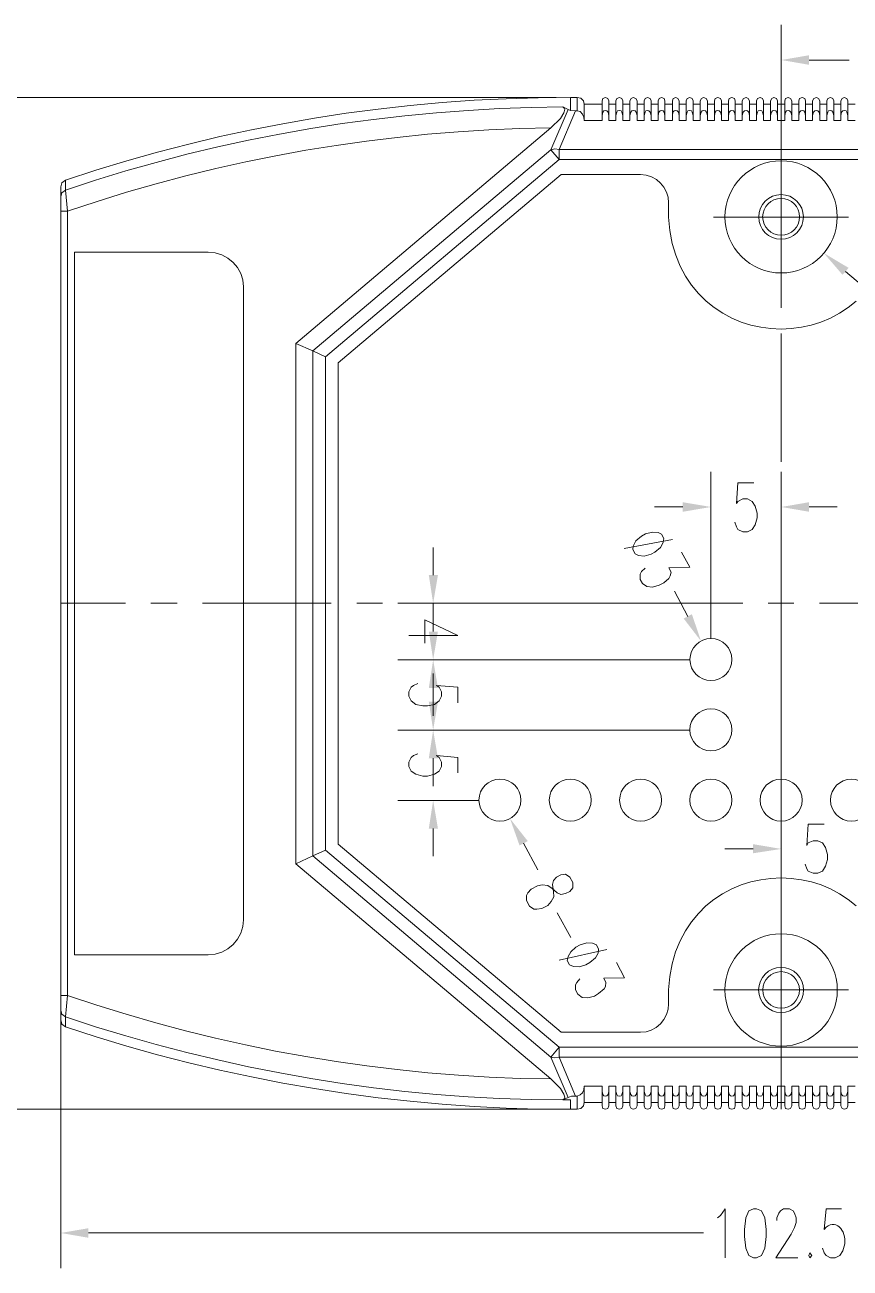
# Model space of a CAD drawing. Header units: millimetres. Extents: x 0 to 204, y 0 to 288.
# Drawn here: x 103.5 to 143.7, y 108.3 to 169 of the extents above; entities that cross this region are included whole.
import ezdxf

# ---------------------------------------------------------------- set-up
doc = ezdxf.new("R2010")
doc.units = ezdxf.units.MM

msp = doc.modelspace()

# ---------------------------------------------------------------- hatches: boundary and pattern name
h = msp.add_hatch(color=0)
h.dxf.hatch_style = 2
h.paths.add_polyline_path([(141.689667, 167.491833), (141.689667, 167.026167), (140.335, 167.259)])
h = msp.add_hatch(color=0)
h.dxf.hatch_style = 2
h.paths.add_polyline_path([(143.615833, 157.120167), (143.3195, 156.7815), (142.409333, 157.839833)])
h = msp.add_hatch(color=0)
h.dxf.hatch_style = 2
h.paths.add_polyline_path([(135.530167, 145.690167), (135.530167, 145.2245), (136.906, 145.457333)])
h = msp.add_hatch(color=0)
h.dxf.hatch_style = 2
h.paths.add_polyline_path([(141.689667, 145.690167), (141.689667, 145.2245), (140.335, 145.457333)])
h = msp.add_hatch(color=0)
h.dxf.hatch_style = 2
h.paths.add_polyline_path([(123.592167, 142.134167), (123.147667, 142.134167), (123.359333, 140.758333)])
h = msp.add_hatch(color=0)
h.dxf.hatch_style = 2
h.paths.add_polyline_path([(135.974667, 140.229167), (135.5725, 140.0175), (136.419167, 138.916833)])
h = msp.add_hatch(color=0)
h.dxf.hatch_style = 2
h.paths.add_polyline_path([(123.592167, 139.3825), (123.147667, 139.3825), (123.359333, 138.006667)])
h = msp.add_hatch(color=0)
h.dxf.hatch_style = 2
h.paths.add_polyline_path([(123.592167, 136.630833), (123.147667, 136.630833), (123.359333, 138.006667)])
h = msp.add_hatch(color=0)
h.dxf.hatch_style = 2
h.paths.add_polyline_path([(123.592167, 135.9535), (123.147667, 135.9535), (123.359333, 134.577667)])
h = msp.add_hatch(color=0)
h.dxf.hatch_style = 2
h.paths.add_polyline_path([(123.592167, 133.201833), (123.147667, 133.201833), (123.359333, 134.577667)])
h = msp.add_hatch(color=0)
h.dxf.hatch_style = 2
h.paths.add_polyline_path([(123.592167, 129.772833), (123.147667, 129.772833), (123.359333, 131.148667)])
h = msp.add_hatch(color=0)
h.dxf.hatch_style = 2
h.paths.add_polyline_path([(127.973667, 129.159), (127.5715, 128.947333), (127.105833, 130.259667)])
h = msp.add_hatch(color=0)
h.dxf.hatch_style = 2
h.paths.add_polyline_path([(138.959167, 129.010833), (138.959167, 128.566333), (140.335, 128.778)])
h = msp.add_hatch(color=0)
h.dxf.hatch_style = 2
h.paths.add_polyline_path([(106.553, 110.278333), (106.553, 109.812667), (105.198333, 110.0455)])

# ---------------------------------------------------------------- linework, layer by layer
at = {"color": 0, "lineweight": 0}
for points in [[(140.335, 163.3855), (140.335, 168.9735)], [(141.689667, 167.259), (143.637, 167.259)], [(129.3495, 165.438667), (98.806, 165.438667)], [(130.048, 165.438667), (128.482132, 165.421405), (126.916838, 165.372792), (125.352777, 165.292817), (123.790604, 165.181475), (122.230978, 165.038757), (120.674557, 164.864655), (119.121996, 164.659162), (117.573954, 164.42227), (116.031088, 164.153971), (114.494055, 163.854257), (112.963513, 163.523121), (111.440119, 163.160555), (109.92453, 162.76655), (108.417403, 162.341101), (106.919396, 161.884198), (105.431167, 161.395833)], [(129.688167, 164.973), (128.144606, 164.947071), (126.601767, 164.89095), (125.060281, 164.80459), (123.520779, 164.687945), (121.983891, 164.540967), (120.45025, 164.363611), (118.920485, 164.15583), (117.395228, 163.917577), (115.87511, 163.648806), (114.360761, 163.349471), (112.852813, 163.019525), (111.351897, 162.658921), (109.858643, 162.267613), (108.373683, 161.845555), (106.897647, 161.392699), (105.431167, 160.909)], [(129.688167, 164.973), (129.751667, 164.9095), (129.772833, 164.846), (129.7305, 164.676667), (129.561167, 164.4015), (129.0955, 163.957)], [(129.942167, 164.846), (129.688167, 164.973)], [(130.048, 165.438667), (130.048, 164.803667)], [(130.048, 165.438667), (130.386667, 165.438667)], [(130.386667, 164.7825), (130.386667, 165.438667)], [(130.725333, 165.1), (130.683, 165.269333), (130.556, 165.396333), (130.386667, 165.438667)], [(130.725333, 165.1), (131.593167, 165.1)], [(130.725333, 165.1), (130.725333, 164.316833)], [(131.931833, 165.269333), (131.868333, 165.375167), (131.7625, 165.438667), (131.6355, 165.375167), (131.593167, 165.269333)], [(131.593167, 165.269333), (131.593167, 164.316833)], [(131.931833, 165.269333), (131.931833, 164.316833)], [(131.931833, 165.1), (132.2705, 165.1)], [(132.609167, 165.269333), (132.566833, 165.375167), (132.439833, 165.438667), (132.312833, 165.375167), (132.2705, 165.269333)], [(132.2705, 165.269333), (132.2705, 164.316833)], [(132.609167, 165.269333), (132.609167, 164.316833)], [(132.609167, 165.1), (132.947833, 165.1)], [(133.307667, 165.269333), (133.244167, 165.375167), (133.117167, 165.438667), (133.011333, 165.375167), (132.947833, 165.269333)], [(132.947833, 165.269333), (132.947833, 164.316833)], [(133.307667, 165.269333), (133.307667, 164.316833)], [(133.307667, 165.1), (133.646333, 165.1)], [(133.985, 165.269333), (133.942667, 165.375167), (133.815667, 165.438667), (133.688667, 165.375167), (133.646333, 165.269333)], [(133.646333, 165.269333), (133.646333, 164.316833)], [(133.985, 165.269333), (133.985, 164.316833)], [(133.985, 165.1), (134.323667, 165.1)], [(134.662333, 165.269333), (134.62, 165.375167), (134.493, 165.438667), (134.387167, 165.375167), (134.323667, 165.269333)], [(134.323667, 165.269333), (134.323667, 164.316833)], [(134.662333, 165.269333), (134.662333, 164.316833)], [(134.662333, 165.1), (135.022167, 165.1)], [(135.360833, 165.269333), (135.297333, 165.375167), (135.1915, 165.438667), (135.0645, 165.375167), (135.022167, 165.269333)], [(135.022167, 165.269333), (135.022167, 164.316833)], [(135.360833, 165.269333), (135.360833, 164.316833)], [(135.360833, 165.1), (135.6995, 165.1)], [(136.038167, 165.269333), (135.995833, 165.375167), (135.868833, 165.438667), (135.741833, 165.375167), (135.6995, 165.269333)], [(135.6995, 165.269333), (135.6995, 164.316833)], [(136.038167, 165.269333), (136.038167, 164.316833)], [(136.038167, 165.1), (136.376833, 165.1)], [(136.736667, 165.269333), (136.673167, 165.375167), (136.546167, 165.438667), (136.440333, 165.375167), (136.376833, 165.269333)], [(136.376833, 165.269333), (136.376833, 164.316833)], [(136.736667, 165.269333), (136.736667, 164.316833)], [(136.736667, 165.1), (137.075333, 165.1)], [(137.414, 165.269333), (137.371667, 165.375167), (137.244667, 165.438667), (137.117667, 165.375167), (137.075333, 165.269333)], [(137.075333, 165.269333), (137.075333, 164.316833)], [(137.414, 165.269333), (137.414, 164.316833)], [(137.414, 165.1), (137.752667, 165.1)], [(138.091333, 165.269333), (138.049, 165.375167), (137.922, 165.438667), (137.795, 165.375167), (137.752667, 165.269333)], [(137.752667, 165.269333), (137.752667, 164.316833)], [(138.091333, 165.269333), (138.091333, 164.316833)], [(138.091333, 165.1), (138.43, 165.1)], [(138.789833, 165.269333), (138.726333, 165.375167), (138.6205, 165.438667), (138.4935, 165.375167), (138.43, 165.269333)], [(138.43, 165.269333), (138.43, 164.316833)], [(138.789833, 165.269333), (138.789833, 164.316833)], [(138.789833, 165.1), (139.1285, 165.1)], [(139.467167, 165.269333), (139.424833, 165.375167), (139.297833, 165.438667), (139.170833, 165.375167), (139.1285, 165.269333)], [(139.1285, 165.269333), (139.1285, 164.316833)], [(139.467167, 165.269333), (139.467167, 164.316833)], [(139.467167, 165.1), (139.805833, 165.1)], [(140.1445, 165.269333), (140.102167, 165.375167), (139.975167, 165.438667), (139.869333, 165.375167), (139.805833, 165.269333)], [(139.805833, 165.269333), (139.805833, 164.316833)], [(140.1445, 165.269333), (140.1445, 164.316833)], [(140.1445, 165.1), (140.504333, 165.1)], [(140.335, 165.438667), (140.335, 157.6705)], [(140.843, 165.269333), (140.7795, 165.375167), (140.673667, 165.438667), (140.546667, 165.375167), (140.504333, 165.269333)], [(140.504333, 165.269333), (140.504333, 164.316833)], [(140.843, 165.269333), (140.843, 164.316833)], [(140.843, 165.1), (141.181667, 165.1)], [(141.520333, 165.269333), (141.478, 165.375167), (141.351, 165.438667), (141.224, 165.375167), (141.181667, 165.269333)], [(141.181667, 165.269333), (141.181667, 164.316833)], [(141.520333, 165.269333), (141.520333, 164.316833)], [(141.520333, 165.1), (141.859, 165.1)], [(142.218833, 165.269333), (142.155333, 165.375167), (142.0495, 165.438667), (141.9225, 165.375167), (141.859, 165.269333)], [(141.859, 165.269333), (141.859, 164.316833)], [(142.218833, 165.269333), (142.218833, 164.316833)], [(142.218833, 165.1), (142.5575, 165.1)], [(142.896167, 165.269333), (142.853833, 165.375167), (142.726833, 165.438667), (142.599833, 165.375167), (142.5575, 165.269333)], [(142.5575, 165.269333), (142.5575, 164.316833)], [(142.896167, 165.269333), (142.896167, 164.316833)], [(142.896167, 165.1), (143.234833, 165.1)], [(143.5735, 165.269333), (143.531167, 165.375167), (143.404167, 165.438667), (143.298333, 165.375167), (143.234833, 165.269333)], [(143.234833, 165.269333), (143.234833, 164.316833)], [(143.5735, 165.269333), (143.5735, 164.316833)], [(143.5735, 165.1), (143.933333, 165.1)], [(129.0955, 162.8775), (129.942167, 164.846)], [(129.497667, 162.898667), (130.302, 164.7825)], [(129.942167, 164.846), (130.048, 164.803667)], [(130.048, 164.803667), (130.302, 164.7825)], [(130.302, 164.7825), (130.386667, 164.7825)], [(130.725333, 164.316833), (130.704167, 164.465), (130.640667, 164.613167), (130.534833, 164.740167), (130.386667, 164.7825)], [(131.931833, 164.549667), (131.8895, 164.719), (131.826, 164.7825), (131.7625, 164.803667), (131.677833, 164.7825), (131.6355, 164.719), (131.593167, 164.549667)], [(132.609167, 164.549667), (132.566833, 164.719), (132.5245, 164.7825), (132.439833, 164.803667), (132.355167, 164.7825), (132.312833, 164.719), (132.2705, 164.549667)], [(133.307667, 164.549667), (133.265333, 164.719), (133.201833, 164.7825), (133.117167, 164.803667), (133.053667, 164.7825), (132.990167, 164.719), (132.947833, 164.549667)], [(133.985, 164.549667), (133.942667, 164.719), (133.879167, 164.7825), (133.815667, 164.803667), (133.731, 164.7825), (133.688667, 164.719), (133.646333, 164.549667)], [(134.662333, 164.549667), (134.62, 164.719), (134.577667, 164.7825), (134.493, 164.803667), (134.4295, 164.7825), (134.366, 164.719), (134.323667, 164.549667)], [(135.360833, 164.549667), (135.3185, 164.719), (135.255, 164.7825), (135.1915, 164.803667), (135.106833, 164.7825), (135.043333, 164.719), (135.022167, 164.549667)], [(136.038167, 164.549667), (135.995833, 164.719), (135.9535, 164.7825), (135.868833, 164.803667), (135.784167, 164.7825), (135.741833, 164.719), (135.6995, 164.549667)], [(136.736667, 164.549667), (136.694333, 164.719), (136.630833, 164.7825), (136.546167, 164.803667), (136.482667, 164.7825), (136.419167, 164.719), (136.376833, 164.549667)], [(137.414, 164.549667), (137.371667, 164.719), (137.308167, 164.7825), (137.244667, 164.803667), (137.16, 164.7825), (137.117667, 164.719), (137.075333, 164.549667)], [(138.091333, 164.549667), (138.049, 164.719), (138.006667, 164.7825), (137.922, 164.803667), (137.8585, 164.7825), (137.795, 164.719), (137.752667, 164.549667)], [(138.789833, 164.549667), (138.7475, 164.719), (138.684, 164.7825), (138.6205, 164.803667), (138.535833, 164.7825), (138.472333, 164.719), (138.43, 164.549667)], [(139.467167, 164.549667), (139.424833, 164.719), (139.3825, 164.7825), (139.297833, 164.803667), (139.213167, 164.7825), (139.170833, 164.719), (139.1285, 164.549667)], [(140.1445, 164.549667), (140.123333, 164.719), (140.059833, 164.7825), (139.975167, 164.803667), (139.911667, 164.7825), (139.848167, 164.719), (139.805833, 164.549667)], [(140.843, 164.549667), (140.800667, 164.719), (140.737167, 164.7825), (140.673667, 164.803667), (140.589, 164.7825), (140.546667, 164.719), (140.504333, 164.549667)], [(141.520333, 164.549667), (141.478, 164.719), (141.435667, 164.7825), (141.351, 164.803667), (141.2875, 164.7825), (141.224, 164.719), (141.181667, 164.549667)], [(142.218833, 164.549667), (142.1765, 164.719), (142.113, 164.7825), (142.028333, 164.803667), (141.964833, 164.7825), (141.901333, 164.719), (141.859, 164.549667)], [(142.896167, 164.549667), (142.853833, 164.719), (142.790333, 164.7825), (142.726833, 164.803667), (142.642167, 164.7825), (142.599833, 164.719), (142.5575, 164.549667)], [(143.5735, 164.549667), (143.531167, 164.719), (143.488833, 164.7825), (143.404167, 164.803667), (143.340667, 164.7825), (143.277167, 164.719), (143.234833, 164.549667)], [(129.0955, 163.957), (127.585945, 163.921262), (126.08122, 163.856386), (124.581352, 163.76238), (123.086366, 163.639252), (121.59629, 163.487009), (120.111149, 163.30566), (118.630971, 163.095212), (117.15578, 162.855672), (115.685605, 162.587049), (114.22047, 162.28935), (112.760403, 161.962583), (111.305429, 161.606756), (109.855576, 161.221876), (108.410869, 160.807952), (106.971335, 160.364991), (105.537, 159.893)], [(116.670667, 153.437167), (129.0955, 163.957)], [(130.725333, 164.316833), (131.593167, 164.316833)], [(131.931833, 164.316833), (132.2705, 164.316833)], [(132.609167, 164.316833), (132.947833, 164.316833)], [(133.307667, 164.316833), (133.646333, 164.316833)], [(133.985, 164.316833), (134.323667, 164.316833)], [(134.662333, 164.316833), (135.022167, 164.316833)], [(135.360833, 164.316833), (135.6995, 164.316833)], [(136.038167, 164.316833), (136.376833, 164.316833)], [(136.736667, 164.316833), (137.075333, 164.316833)], [(137.414, 164.316833), (137.752667, 164.316833)], [(138.091333, 164.316833), (138.43, 164.316833)], [(138.789833, 164.316833), (139.1285, 164.316833)], [(139.467167, 164.316833), (139.805833, 164.316833)], [(140.1445, 164.316833), (140.504333, 164.316833)], [(140.843, 164.316833), (141.181667, 164.316833)], [(141.520333, 164.316833), (141.859, 164.316833)], [(142.218833, 164.316833), (142.5575, 164.316833)], [(142.896167, 164.316833), (143.234833, 164.316833)], [(143.5735, 164.316833), (143.933333, 164.316833)], [(129.0955, 162.8775), (117.496167, 153.077333)], [(129.497667, 162.898667), (129.286, 162.919833), (129.0955, 162.8775)], [(129.0955, 162.8775), (129.497667, 162.411833)], [(129.497667, 162.411833), (129.497667, 162.898667)], [(151.151167, 162.898667), (129.497667, 162.898667)], [(140.335, 156.315833), (140.335, 162.898667)], [(129.497667, 162.411833), (118.11, 152.781)], [(151.151167, 162.411833), (129.497667, 162.411833)], [(105.431167, 161.395833), (105.261833, 161.268833), (105.198333, 161.078333)], [(105.431167, 160.909), (105.431167, 161.395833)], [(129.6035, 161.671), (118.723833, 152.484667)], [(129.6035, 161.671), (133.477, 161.671)], [(134.831667, 160.295167), (134.811122, 160.566478), (134.735639, 160.820546), (134.611432, 161.051803), (134.444714, 161.254678), (134.241698, 161.423604), (134.008598, 161.553012), (133.751627, 161.637334), (133.477, 161.671)], [(105.198333, 120.438333), (105.198333, 161.078333)], [(105.198333, 160.5915), (105.261833, 160.782), (105.431167, 160.909)], [(105.537, 159.893), (105.431167, 160.909)], [(134.831667, 160.295167), (134.831667, 159.596667)], [(105.198333, 159.893), (105.537, 159.893)], [(105.537, 121.623667), (105.537, 159.893)], [(134.831667, 159.596667), (134.897871, 158.935555), (135.017702, 158.317074), (135.187584, 157.741227), (135.403944, 157.208015), (135.663205, 156.71744), (135.961793, 156.269505), (136.296133, 155.864211), (136.662649, 155.501562), (137.057768, 155.181558), (137.477913, 154.904202), (137.919511, 154.669497), (138.378985, 154.477444), (138.852761, 154.328046), (139.337265, 154.221304), (139.82892, 154.157221), (140.324152, 154.135799), (140.819386, 154.15704), (141.311048, 154.220946), (141.795561, 154.327519), (142.269352, 154.476762), (142.728845, 154.668676), (143.170465, 154.903265), (143.590637, 155.180528), (143.985787, 155.50047)], [(143.615833, 159.596667), (137.033, 159.596667)], [(105.875667, 157.882167), (105.875667, 123.613333)], [(112.395, 157.882167), (105.875667, 157.882167)], [(114.1095, 156.188833), (114.076214, 156.531), (113.975505, 156.849448), (113.815223, 157.137396), (113.60322, 157.388057), (113.347345, 157.594649), (113.05545, 157.750388), (112.735384, 157.848488), (112.395, 157.882167)], [(144.504833, 156.061833), (143.467667, 156.950833)], [(114.1095, 125.327833), (114.1095, 156.188833)], [(140.335, 156.421667), (140.335, 155.172833)], [(116.670667, 153.437167), (116.670667, 128.058333)], [(116.670667, 153.437167), (117.496167, 153.077333)], [(140.335, 153.924), (140.335, 147.658667)], [(117.496167, 153.077333), (117.496167, 128.439333)], [(117.496167, 153.077333), (118.11, 152.781)], [(118.11, 152.781), (118.11, 128.7145)], [(118.723833, 152.484667), (118.723833, 129.010833)], [(136.906, 139.043833), (136.906, 147.171833)], [(140.335, 141.774333), (140.335, 147.171833)], [(139.0015, 146.642667), (138.218333, 146.642667), (138.154833, 145.626667), (138.218333, 145.7325), (138.451167, 145.8595), (138.684, 145.8595), (138.916833, 145.7325), (139.065, 145.499667), (139.149667, 145.161), (139.149667, 144.928167), (139.065, 144.5895), (138.916833, 144.356667), (138.684, 144.250833), (138.451167, 144.250833), (138.218333, 144.356667), (138.154833, 144.483667), (138.070167, 144.7165)], [(140.335, 146.388667), (140.335, 145.139833)], [(135.530167, 145.457333), (134.154333, 145.457333)], [(141.689667, 145.457333), (143.0655, 145.457333)], [(135.022167, 143.869833), (132.672667, 143.425333)], [(140.335, 143.891), (140.335, 137.625667)], [(123.359333, 142.134167), (123.359333, 143.488833)], [(135.466667, 143.256), (135.868833, 142.515167), (134.852833, 142.494), (134.958667, 142.282333), (134.916333, 142.091833), (134.852833, 141.964833), (134.598833, 141.753167), (134.387167, 141.647333), (134.0485, 141.5415), (133.773333, 141.583833), (133.561667, 141.732), (133.455833, 141.9225), (133.455833, 142.1765), (133.519333, 142.3035), (133.688667, 142.472833)], [(140.335, 118.618), (140.335, 143.658167)], [(135.128, 141.351), (135.784167, 140.123333)], [(105.198333, 140.758333), (108.352167, 140.758333)], [(109.601, 140.758333), (110.871, 140.758333)], [(112.119833, 140.758333), (118.385167, 140.758333)], [(119.634, 140.758333), (120.882833, 140.758333)], [(133.371167, 140.758333), (121.644833, 140.758333)], [(122.152833, 140.758333), (128.418167, 140.758333)], [(123.359333, 139.3825), (123.359333, 140.758333)], [(129.667, 140.758333), (130.915833, 140.758333)], [(132.185833, 140.758333), (138.451167, 140.758333)], [(139.7, 140.758333), (140.948833, 140.758333)], [(142.197667, 140.758333), (148.484167, 140.758333)], [(124.565833, 139.192), (122.957167, 139.954), (122.957167, 138.811)], [(124.565833, 139.192), (122.174, 139.192)], [(135.868833, 138.006667), (121.644833, 138.006667)], [(124.206, 138.006667), (121.644833, 138.006667)], [(123.359333, 135.9535), (123.359333, 137.329333)], [(124.565833, 135.911167), (124.565833, 136.673167), (123.528667, 136.757833), (123.655667, 136.673167), (123.7615, 136.440333), (123.7615, 136.228667), (123.655667, 135.995833), (123.422833, 135.8265), (123.084167, 135.763), (122.851333, 135.763), (122.512667, 135.8265), (122.279833, 135.995833), (122.174, 136.228667), (122.174, 136.440333), (122.279833, 136.673167), (122.406833, 136.757833), (122.6185, 136.8425)], [(123.359333, 136.630833), (123.359333, 135.276167)], [(140.335, 136.355667), (140.335, 135.106833)], [(135.868833, 134.577667), (121.644833, 134.577667)], [(124.3965, 134.577667), (125.073833, 134.577667)], [(124.565833, 132.482167), (124.565833, 133.244167), (123.528667, 133.328833), (123.655667, 133.244167), (123.7615, 133.011333), (123.7615, 132.799667), (123.655667, 132.566833), (123.422833, 132.418667), (123.084167, 132.334), (122.851333, 132.334), (122.512667, 132.418667), (122.279833, 132.566833), (122.174, 132.799667), (122.174, 133.011333), (122.279833, 133.244167), (122.406833, 133.328833), (122.6185, 133.4135)], [(140.335, 133.858), (140.335, 127.592667)], [(123.359333, 133.201833), (123.359333, 131.847167)], [(125.581833, 131.148667), (121.644833, 131.148667)], [(140.335, 130.132667), (140.335, 127.0635)], [(142.4305, 129.9845), (141.647333, 129.9845), (141.583833, 128.947333), (141.647333, 129.074333), (141.880167, 129.180167), (142.113, 129.180167), (142.345833, 129.074333), (142.494, 128.8415), (142.578667, 128.502833), (142.578667, 128.27), (142.494, 127.931333), (142.345833, 127.6985), (142.113, 127.592667), (141.880167, 127.592667), (141.647333, 127.6985), (141.583833, 127.804333), (141.499167, 128.037167)], [(123.359333, 129.772833), (123.359333, 128.418167)], [(117.496167, 128.439333), (118.11, 128.7145)], [(118.11, 128.7145), (129.497667, 119.104833)], [(118.723833, 129.010833), (129.6035, 119.845667)], [(128.4605, 127.762), (127.762, 129.053167)], [(138.959167, 128.778), (137.583333, 128.778)], [(116.670667, 128.058333), (117.496167, 128.439333)], [(116.670667, 128.058333), (129.0955, 117.559667)], [(117.496167, 128.439333), (129.0955, 118.618)], [(143.991641, 125.998205), (143.596187, 126.318421), (143.175553, 126.59593), (142.733336, 126.830733), (142.273135, 127.022831), (141.798545, 127.172225), (141.313164, 127.278917), (140.820589, 127.342908), (140.324417, 127.364199), (139.828244, 127.342792), (139.335669, 127.278689), (138.850288, 127.17189), (138.375698, 127.022397), (137.915497, 126.830211), (137.473281, 126.595333), (137.052647, 126.317766), (136.657192, 125.99751), (136.290515, 125.634567), (135.95621, 125.228938), (135.657877, 124.780624), (135.399111, 124.289627), (135.18351, 123.755948), (135.014671, 123.179588), (134.896191, 122.56055), (134.831667, 121.898833)], [(140.335, 126.343833), (140.335, 125.073833)], [(129.413, 125.6665), (130.069167, 124.46)], [(112.395, 123.613333), (112.733243, 123.646315), (113.053068, 123.74708), (113.345981, 123.907641), (113.603484, 124.12001), (113.817084, 124.376201), (113.978283, 124.668227), (114.078587, 124.9881), (114.1095, 125.327833)], [(131.826, 123.867333), (129.497667, 123.359333)], [(140.335, 123.825), (140.335, 116.078)], [(105.875667, 123.613333), (112.395, 123.613333)], [(132.291667, 123.232333), (132.693833, 122.4915), (131.677833, 122.470333), (131.783667, 122.258667), (131.7625, 122.068167), (131.699, 121.962333), (131.423833, 121.7295), (131.233333, 121.6025), (130.894667, 121.517833), (130.6195, 121.539), (130.407833, 121.687167), (130.302, 121.898833), (130.302, 122.152833), (130.3655, 122.258667), (130.513667, 122.449167)], [(134.831667, 121.898833), (134.831667, 121.2215)], [(143.615833, 121.898833), (137.033, 121.898833)], [(105.198333, 121.623667), (105.537, 121.623667)], [(105.431167, 120.5865), (105.537, 121.623667)], [(105.537, 121.623667), (106.961483, 121.153598), (108.39504, 120.711146), (109.837095, 120.296564), (111.287074, 119.910109), (112.744401, 119.552037), (114.208502, 119.222604), (115.6788, 118.922065), (117.154722, 118.650676), (118.635691, 118.408693), (120.121133, 118.196372), (121.610472, 118.013968), (123.103134, 117.861738), (124.598543, 117.739937), (126.096123, 117.648821), (127.595301, 117.588646), (129.0955, 117.559667)], [(105.198333, 120.904), (105.261833, 120.7135), (105.431167, 120.5865)], [(133.477, 119.845667), (133.742034, 119.860349), (133.996741, 119.93885), (134.232613, 120.07173), (134.441142, 120.249553), (134.613819, 120.46288), (134.742138, 120.702272), (134.81759, 120.958291), (134.831667, 121.2215)], [(105.198333, 120.5865), (105.198333, 108.331)], [(105.198333, 120.438333), (105.261833, 120.226667), (105.431167, 120.099667)], [(105.431167, 120.5865), (106.899112, 120.108899), (108.376142, 119.659884), (109.861686, 119.239756), (111.355171, 118.848816), (112.856025, 118.487365), (114.363676, 118.155703), (115.877552, 117.854131), (117.39708, 117.58295), (118.92169, 117.342461), (120.450808, 117.132964), (121.983863, 116.95476), (123.520283, 116.808151), (125.059495, 116.693436), (126.600928, 116.610916), (128.144009, 116.560893), (129.688167, 116.543667)], [(105.431167, 120.099667), (105.431167, 120.5865)], [(105.431167, 120.099667), (106.920268, 119.616257), (108.418922, 119.162963), (109.926495, 118.739962), (111.442351, 118.34743), (112.965858, 117.985545), (114.496381, 117.654483), (116.033286, 117.35442), (117.575939, 117.085533), (119.123705, 116.848), (120.675952, 116.641997), (122.232044, 116.4677), (123.791348, 116.325286), (125.35323, 116.214933), (126.917055, 116.136816), (128.48219, 116.091113), (130.048, 116.078)], [(133.477, 119.845667), (129.6035, 119.845667)], [(129.497667, 119.104833), (129.0955, 118.618)], [(129.497667, 118.618), (129.497667, 119.104833)], [(129.497667, 119.104833), (151.151167, 119.104833)], [(129.942167, 116.6495), (129.0955, 118.618)], [(129.0955, 118.618), (129.286, 118.596833), (129.497667, 118.618)], [(129.497667, 118.618), (151.151167, 118.618)], [(130.302, 116.713), (129.497667, 118.618)], [(129.0955, 117.559667), (129.561167, 117.094), (129.7305, 116.818833), (129.772833, 116.670667), (129.751667, 116.586), (129.688167, 116.543667)], [(130.386667, 116.713), (130.534833, 116.7765), (130.640667, 116.882333), (130.704167, 117.0305), (130.725333, 117.199833)], [(131.593167, 117.199833), (130.725333, 117.199833)], [(130.725333, 117.199833), (130.725333, 116.416667)], [(131.593167, 117.199833), (131.593167, 116.247333)], [(131.931833, 117.199833), (131.931833, 116.247333)], [(132.2705, 117.199833), (131.931833, 117.199833)], [(132.2705, 117.199833), (132.2705, 116.247333)], [(132.609167, 117.199833), (132.609167, 116.247333)], [(132.947833, 117.199833), (132.609167, 117.199833)], [(132.947833, 117.199833), (132.947833, 116.247333)], [(133.307667, 117.199833), (133.307667, 116.247333)], [(133.646333, 117.199833), (133.307667, 117.199833)], [(133.646333, 117.199833), (133.646333, 116.247333)], [(133.985, 117.199833), (133.985, 116.247333)], [(134.323667, 117.199833), (133.985, 117.199833)], [(134.323667, 117.199833), (134.323667, 116.247333)], [(134.662333, 117.199833), (134.662333, 116.247333)], [(135.022167, 117.199833), (134.662333, 117.199833)], [(135.022167, 117.199833), (135.022167, 116.247333)], [(135.360833, 117.199833), (135.360833, 116.247333)], [(135.6995, 117.199833), (135.360833, 117.199833)], [(135.6995, 117.199833), (135.6995, 116.247333)], [(136.038167, 117.199833), (136.038167, 116.247333)], [(136.376833, 117.199833), (136.038167, 117.199833)], [(136.376833, 117.199833), (136.376833, 116.247333)], [(136.736667, 117.199833), (136.736667, 116.247333)], [(137.075333, 117.199833), (136.736667, 117.199833)], [(137.075333, 117.199833), (137.075333, 116.247333)], [(137.414, 117.199833), (137.414, 116.247333)], [(137.752667, 117.199833), (137.414, 117.199833)], [(137.752667, 117.199833), (137.752667, 116.247333)], [(138.091333, 117.199833), (138.091333, 116.247333)], [(138.43, 117.199833), (138.091333, 117.199833)], [(138.43, 117.199833), (138.43, 116.247333)], [(138.789833, 117.199833), (138.789833, 116.247333)], [(139.1285, 117.199833), (138.789833, 117.199833)], [(139.1285, 117.199833), (139.1285, 116.247333)], [(139.467167, 117.199833), (139.467167, 116.247333)], [(139.805833, 117.199833), (139.467167, 117.199833)], [(139.805833, 117.199833), (139.805833, 116.247333)], [(140.1445, 117.199833), (140.1445, 116.247333)], [(140.504333, 117.199833), (140.1445, 117.199833)], [(140.504333, 117.199833), (140.504333, 116.247333)], [(140.843, 117.199833), (140.843, 116.247333)], [(141.181667, 117.199833), (140.843, 117.199833)], [(141.181667, 117.199833), (141.181667, 116.247333)], [(141.520333, 117.199833), (141.520333, 116.247333)], [(141.859, 117.199833), (141.520333, 117.199833)], [(141.859, 117.199833), (141.859, 116.247333)], [(142.218833, 117.199833), (142.218833, 116.247333)], [(142.5575, 117.199833), (142.218833, 117.199833)], [(142.5575, 117.199833), (142.5575, 116.247333)], [(142.896167, 117.199833), (142.896167, 116.247333)], [(143.234833, 117.199833), (142.896167, 117.199833)], [(143.234833, 117.199833), (143.234833, 116.247333)], [(143.5735, 117.199833), (143.5735, 116.247333)], [(143.933333, 117.199833), (143.5735, 117.199833)], [(129.688167, 116.543667), (129.942167, 116.6495)], [(129.688167, 116.543667), (130.048, 116.543667)], [(130.302, 116.713), (130.1115, 116.713), (129.942167, 116.6495)], [(130.048, 116.078), (130.048, 116.543667)], [(130.386667, 116.713), (130.302, 116.713)], [(130.386667, 116.078), (130.386667, 116.713)], [(131.931833, 116.945833), (131.8895, 116.797667), (131.826, 116.734167), (131.7625, 116.713), (131.677833, 116.734167), (131.6355, 116.797667), (131.593167, 116.945833)], [(132.609167, 116.945833), (132.566833, 116.797667), (132.5245, 116.734167), (132.439833, 116.713), (132.355167, 116.734167), (132.312833, 116.797667), (132.2705, 116.945833)], [(133.307667, 116.945833), (133.265333, 116.797667), (133.201833, 116.734167), (133.117167, 116.713), (133.053667, 116.734167), (132.990167, 116.797667), (132.947833, 116.945833)], [(133.985, 116.945833), (133.942667, 116.797667), (133.879167, 116.734167), (133.815667, 116.713), (133.731, 116.734167), (133.688667, 116.797667), (133.646333, 116.945833)], [(134.662333, 116.945833), (134.62, 116.797667), (134.577667, 116.734167), (134.493, 116.713), (134.4295, 116.734167), (134.366, 116.797667), (134.323667, 116.945833)], [(135.360833, 116.945833), (135.3185, 116.797667), (135.255, 116.734167), (135.1915, 116.713), (135.106833, 116.734167), (135.043333, 116.797667), (135.022167, 116.945833)], [(136.038167, 116.945833), (135.995833, 116.797667), (135.9535, 116.734167), (135.868833, 116.713), (135.784167, 116.734167), (135.741833, 116.797667), (135.6995, 116.945833)], [(136.736667, 116.945833), (136.694333, 116.797667), (136.630833, 116.734167), (136.546167, 116.713), (136.482667, 116.734167), (136.419167, 116.797667), (136.376833, 116.945833)], [(137.414, 116.945833), (137.371667, 116.797667), (137.308167, 116.734167), (137.244667, 116.713), (137.16, 116.734167), (137.117667, 116.797667), (137.075333, 116.945833)], [(138.091333, 116.945833), (138.049, 116.797667), (138.006667, 116.734167), (137.922, 116.713), (137.8585, 116.734167), (137.795, 116.797667), (137.752667, 116.945833)], [(138.789833, 116.945833), (138.7475, 116.797667), (138.684, 116.734167), (138.6205, 116.713), (138.535833, 116.734167), (138.472333, 116.797667), (138.43, 116.945833)], [(139.467167, 116.945833), (139.424833, 116.797667), (139.3825, 116.734167), (139.297833, 116.713), (139.213167, 116.734167), (139.170833, 116.797667), (139.1285, 116.945833)], [(140.1445, 116.945833), (140.123333, 116.797667), (140.059833, 116.734167), (139.975167, 116.713), (139.911667, 116.734167), (139.848167, 116.797667), (139.805833, 116.945833)], [(140.843, 116.945833), (140.800667, 116.797667), (140.737167, 116.734167), (140.673667, 116.713), (140.589, 116.734167), (140.546667, 116.797667), (140.504333, 116.945833)], [(141.520333, 116.945833), (141.478, 116.797667), (141.435667, 116.734167), (141.351, 116.713), (141.2875, 116.734167), (141.224, 116.797667), (141.181667, 116.945833)], [(142.218833, 116.945833), (142.1765, 116.797667), (142.113, 116.734167), (142.028333, 116.713), (141.964833, 116.734167), (141.901333, 116.797667), (141.859, 116.945833)], [(142.896167, 116.945833), (142.853833, 116.797667), (142.790333, 116.734167), (142.726833, 116.713), (142.642167, 116.734167), (142.599833, 116.797667), (142.5575, 116.945833)], [(143.5735, 116.945833), (143.531167, 116.797667), (143.488833, 116.734167), (143.404167, 116.713), (143.340667, 116.734167), (143.277167, 116.797667), (143.234833, 116.945833)], [(129.032, 116.078), (98.806, 116.078)], [(130.386667, 116.078), (130.048, 116.078)], [(130.386667, 116.078), (130.556, 116.120333), (130.683, 116.247333), (130.725333, 116.416667)], [(131.593167, 116.416667), (130.725333, 116.416667)], [(131.593167, 116.247333), (131.6355, 116.120333), (131.7625, 116.078), (131.868333, 116.120333), (131.931833, 116.247333)], [(132.2705, 116.416667), (131.931833, 116.416667)], [(132.2705, 116.247333), (132.312833, 116.120333), (132.439833, 116.078), (132.566833, 116.120333), (132.609167, 116.247333)], [(132.947833, 116.416667), (132.609167, 116.416667)], [(132.947833, 116.247333), (133.011333, 116.120333), (133.117167, 116.078), (133.244167, 116.120333), (133.307667, 116.247333)], [(133.646333, 116.416667), (133.307667, 116.416667)], [(133.646333, 116.247333), (133.688667, 116.120333), (133.815667, 116.078), (133.942667, 116.120333), (133.985, 116.247333)], [(134.323667, 116.416667), (133.985, 116.416667)], [(134.323667, 116.247333), (134.387167, 116.120333), (134.493, 116.078), (134.62, 116.120333), (134.662333, 116.247333)], [(135.022167, 116.416667), (134.662333, 116.416667)], [(135.022167, 116.247333), (135.0645, 116.120333), (135.1915, 116.078), (135.297333, 116.120333), (135.360833, 116.247333)], [(135.6995, 116.416667), (135.360833, 116.416667)], [(135.6995, 116.247333), (135.741833, 116.120333), (135.868833, 116.078), (135.995833, 116.120333), (136.038167, 116.247333)], [(136.376833, 116.416667), (136.038167, 116.416667)], [(136.376833, 116.247333), (136.440333, 116.120333), (136.546167, 116.078), (136.673167, 116.120333), (136.736667, 116.247333)], [(137.075333, 116.416667), (136.736667, 116.416667)], [(137.075333, 116.247333), (137.117667, 116.120333), (137.244667, 116.078), (137.371667, 116.120333), (137.414, 116.247333)], [(137.752667, 116.416667), (137.414, 116.416667)], [(137.752667, 116.247333), (137.795, 116.120333), (137.922, 116.078), (138.049, 116.120333), (138.091333, 116.247333)], [(138.43, 116.416667), (138.091333, 116.416667)], [(138.43, 116.247333), (138.4935, 116.120333), (138.6205, 116.078), (138.726333, 116.120333), (138.789833, 116.247333)], [(139.1285, 116.416667), (138.789833, 116.416667)], [(139.1285, 116.247333), (139.170833, 116.120333), (139.297833, 116.078), (139.424833, 116.120333), (139.467167, 116.247333)], [(139.805833, 116.416667), (139.467167, 116.416667)], [(139.805833, 116.247333), (139.869333, 116.120333), (139.975167, 116.078), (140.102167, 116.120333), (140.1445, 116.247333)], [(140.504333, 116.416667), (140.1445, 116.416667)], [(140.504333, 116.247333), (140.546667, 116.120333), (140.673667, 116.078), (140.7795, 116.120333), (140.843, 116.247333)], [(141.181667, 116.416667), (140.843, 116.416667)], [(141.181667, 116.247333), (141.224, 116.120333), (141.351, 116.078), (141.478, 116.120333), (141.520333, 116.247333)], [(141.859, 116.416667), (141.520333, 116.416667)], [(141.859, 116.247333), (141.9225, 116.120333), (142.0495, 116.078), (142.155333, 116.120333), (142.218833, 116.247333)], [(142.5575, 116.416667), (142.218833, 116.416667)], [(142.5575, 116.247333), (142.599833, 116.120333), (142.726833, 116.078), (142.853833, 116.120333), (142.896167, 116.247333)], [(143.234833, 116.416667), (142.896167, 116.416667)], [(143.234833, 116.247333), (143.298333, 116.120333), (143.404167, 116.078), (143.531167, 116.120333), (143.5735, 116.247333)], [(143.933333, 116.416667), (143.5735, 116.416667)], [(137.2235, 110.786333), (137.371667, 110.892167), (137.6045, 111.230833), (137.6045, 108.839)], [(140.123333, 110.659333), (140.123333, 110.786333), (140.208, 111.019167), (140.292667, 111.125), (140.440833, 111.230833), (140.737167, 111.230833), (140.9065, 111.125), (140.97, 111.019167), (141.054667, 110.786333), (141.054667, 110.5535), (140.97, 110.320667), (140.821833, 109.982), (140.059833, 108.839), (141.139333, 108.839)], [(143.277167, 111.230833), (142.515167, 111.230833), (142.4305, 110.214833), (142.528807, 110.321428), (142.62723, 110.397563), (142.724713, 110.445474), (142.820198, 110.467395), (142.912628, 110.465558), (143.000946, 110.442199), (143.084094, 110.399552), (143.161015, 110.339849), (143.230651, 110.265326), (143.291946, 110.178215), (143.343842, 110.080752), (143.385282, 109.97517), (143.415208, 109.863704), (143.432564, 109.748586), (143.436291, 109.632051), (143.425333, 109.516333), (143.340667, 109.177667), (143.1925, 108.944833), (142.959667, 108.839), (142.726833, 108.839), (142.515167, 108.944833), (142.4305, 109.071833), (142.345833, 109.304667)], [(106.553, 110.0455), (136.546167, 110.0455)]]:
    msp.add_lwpolyline(points, dxfattribs=at)
for points in [[(134.493, 144.123833), (134.323667, 144.2085), (134.0485, 144.229667), (133.709833, 144.145), (133.519333, 144.039167), (133.244167, 143.806333), (133.117167, 143.552333), (133.096, 143.383), (133.201833, 143.171333), (133.371167, 143.086667), (133.646333, 143.0655), (133.985, 143.150167), (134.1755, 143.256), (134.450667, 143.488833), (134.577667, 143.721667), (134.598833, 143.912167)], [(130.026833, 127.402167), (129.815167, 127.550333), (129.582333, 127.508), (129.370667, 127.402167), (129.2225, 127.232833), (129.180167, 127.042333), (129.2225, 126.703667), (129.243667, 126.449667), (129.116667, 126.216833), (128.947333, 126.026333), (128.651, 125.878167), (128.418167, 125.835833), (128.27, 125.835833), (128.058333, 125.984), (127.910167, 126.259167), (127.910167, 126.513167), (127.973667, 126.640167), (128.143, 126.8095), (128.439333, 126.978833), (128.672167, 127.021167), (128.947333, 127), (129.159, 126.851833), (129.413, 126.640167), (129.582333, 126.5555), (129.815167, 126.597833), (130.026833, 126.703667), (130.175, 126.873), (130.175, 127.148167)], [(131.318, 124.100167), (131.1275, 124.184833), (130.852333, 124.206), (130.534833, 124.100167), (130.323167, 123.994333), (130.069167, 123.7615), (129.942167, 123.528667), (129.899833, 123.338167), (130.005667, 123.1265), (130.196167, 123.041833), (130.471333, 123.020667), (130.81, 123.1265), (131.0005, 123.232333), (131.275667, 123.465167), (131.402667, 123.698), (131.423833, 123.8885)], [(138.980333, 111.230833), (138.7475, 111.125), (138.599333, 110.786333), (138.535833, 110.214833), (138.535833, 109.876167), (138.599333, 109.304667), (138.7475, 108.944833), (138.980333, 108.839), (139.1285, 108.839), (139.361333, 108.944833), (139.530667, 109.304667), (139.594167, 109.876167), (139.594167, 110.214833), (139.530667, 110.786333), (139.361333, 111.125), (139.1285, 111.230833)], [(141.732, 109.071833), (141.6685, 108.944833), (141.732, 108.839), (141.816667, 108.944833)]]:
    msp.add_lwpolyline(points, close=True, dxfattribs=at)
for centre, radius in [((140.324549, 159.60725), 2.736652), ((140.324615, 159.60725), 1.08919), ((140.322894, 159.60725), 0.897567), ((136.90275, 138.01725), 1.024439), ((136.902886, 134.58825), 1.025106), ((126.615293, 131.15925), 1.025402), ((130.044886, 131.15925), 1.025106), ((133.473886, 131.15925), 1.025106), ((136.902886, 131.15925), 1.025106), ((140.324483, 131.15925), 1.024114), ((143.753351, 131.15925), 1.024114), ((140.325078, 121.898833), 2.74062), ((140.324549, 121.898833), 1.097558), ((140.323887, 121.898833), 0.894424)]:
    msp.add_circle(centre, radius, dxfattribs=at)

doc.saveas('drawing.dxf')
